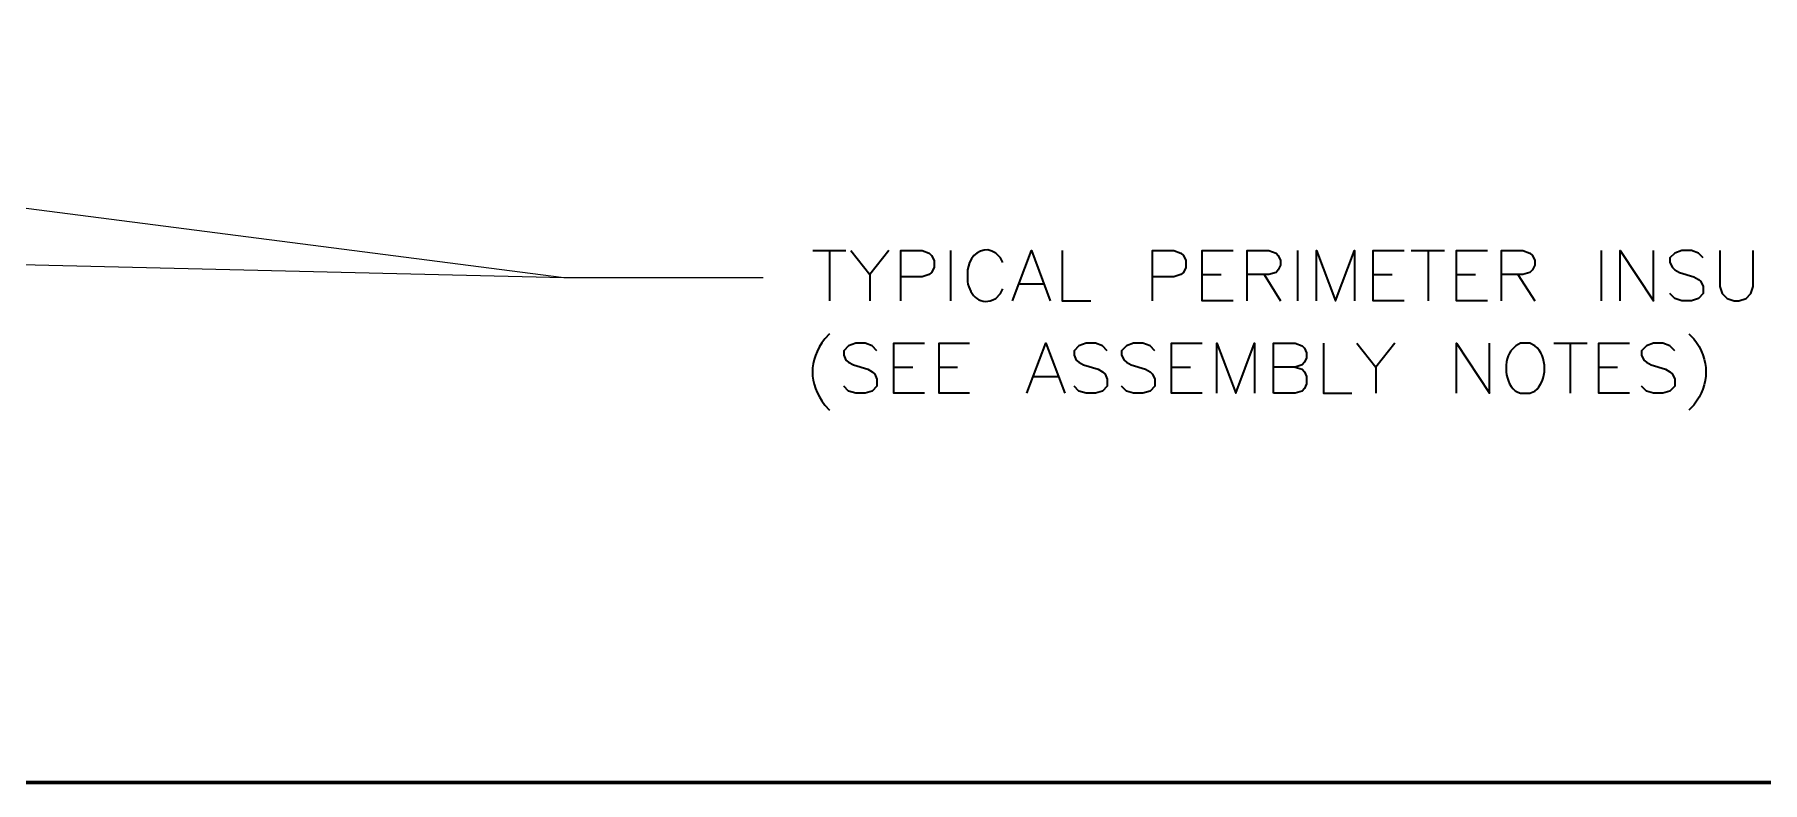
# Model space of a CAD drawing. Header units: inches. Extents: x 5 to 516, y -193 to 129.
# Drawn here: x 37.755 to 42.089, y -193.185 to -191.308 of the extents above; entities that cross this region are included whole.
import ezdxf

# ---------------------------------------------------------------- set-up
doc = ezdxf.new("R2010")
doc.units = ezdxf.units.IN
doc.header["$MEASUREMENT"] = 0
doc.layers.add('PDF7_Geometry', color=7, linetype='Continuous')

msp = doc.modelspace()

# ---------------------------------------------------------------- linework, layer by layer
at = {"layer": 'PDF7_Geometry', "lineweight": 15}
for points in [[(34.3546626, -191.3080068), (39.0824408, -191.9180068), (39.5824406, -191.9180068)], [(35.0668864, -191.8213402), (39.0824422, -191.9180069), (39.5735534, -191.9180069)]]:
    msp.add_lwpolyline(points, dxfattribs=at)
at = {"layer": 'PDF7_Geometry', "lineweight": 35}
for points in [[(39.7068856, -191.850229), (39.7902189, -191.850229)], [(39.7491084, -191.850229), (39.7491084, -191.9757846)], [(39.8024418, -191.850229), (39.8502196, -191.910229), (39.8502196, -191.9757846)], [(39.8979957, -191.850229), (39.8502179, -191.910229)], [(39.9279979, -191.9757846), (39.9279979, -191.850229), (39.9813312, -191.850229), (39.999109, -191.8568957), (40.0046646, -191.8624512), (40.0113312, -191.8746735), (40.0113312, -191.8924512), (40.0046646, -191.9046735), (39.999109, -191.910229), (39.9813312, -191.9157846), (39.9279979, -191.9157846)], [(40.0524418, -191.850229), (40.0524418, -191.9757846)], [(40.1835521, -191.8802289), (40.1779966, -191.8680067), (40.1657743, -191.8568956)], [(40.2079956, -191.9757846), (40.2557733, -191.850229), (40.30244, -191.9757846)], [(40.3324417, -191.850229), (40.3324417, -191.9757846), (40.404664, -191.9757846)], [(40.5591082, -191.9757846), (40.5591082, -191.850229), (40.6124416, -191.850229), (40.6302194, -191.8568957), (40.636886, -191.8624512), (40.6424416, -191.8746735), (40.6424416, -191.8924512), (40.636886, -191.9046735), (40.6302194, -191.910229), (40.6124416, -191.9157846), (40.5591082, -191.9157846)], [(40.7613299, -191.9757846), (40.6835522, -191.9757846), (40.6835522, -191.850229), (40.7613299, -191.850229)], [(40.7968854, -191.9757846), (40.7968854, -191.850229), (40.8513299, -191.850229), (40.8691076, -191.8568957), (40.8746632, -191.8624512), (40.8802187, -191.8746735), (40.8802187, -191.8868957), (40.8746632, -191.8980068), (40.8691076, -191.9046735), (40.8513299, -191.910229), (40.7968854, -191.910229)], [(40.9224415, -191.850229), (40.9224415, -191.9757846)], [(40.9702185, -191.9757846), (40.9702185, -191.850229), (41.0179963, -191.9757846), (41.065774, -191.850229), (41.065774, -191.9757846)], [(41.1902195, -191.9757846), (41.1124417, -191.9757846), (41.1124417, -191.850229), (41.1902195, -191.850229)], [(41.2079956, -191.850229), (41.291329, -191.850229)], [(41.2502184, -191.850229), (41.2502184, -191.9757846)], [(41.3991089, -191.9757846), (41.3213312, -191.9757846), (41.3213312, -191.850229), (41.3991089, -191.850229)], [(41.4346621, -191.9757846), (41.4346621, -191.850229), (41.4879955, -191.850229), (41.5057733, -191.8568957), (41.5124399, -191.8624512), (41.5179955, -191.8746735), (41.5179955, -191.8868957), (41.5124399, -191.8980068), (41.5057733, -191.9046735), (41.4879955, -191.910229), (41.4346621, -191.910229)], [(41.6846633, -191.850229), (41.6846633, -191.9757846)], [(41.7324414, -191.9757846), (41.7324414, -191.850229), (41.8157747, -191.9757846), (41.8157747, -191.850229)], [(41.9402186, -191.8680067), (41.9291075, -191.8568955), (41.9113298, -191.8502289), (41.8868853, -191.8502289), (41.8691075, -191.8568955), (41.8568853, -191.8680067), (41.8568853, -191.8802289), (41.863552, -191.8924511), (41.8691075, -191.8980067), (41.8813298, -191.9046733), (41.9168853, -191.9157844), (41.9291075, -191.9224511), (41.9346631, -191.9280067), (41.9402186, -191.9402289), (41.9402186, -191.9580067), (41.9291075, -191.9702289), (41.9113298, -191.9757844), (41.8868853, -191.9757844), (41.8691075, -191.9702289), (41.8568853, -191.9580067)], [(41.9824414, -191.850229), (41.9824414, -191.940229), (41.987997, -191.9580068), (42.0002192, -191.970229), (42.017997, -191.9757846), (42.0302192, -191.9757846), (42.047997, -191.970229), (42.0602192, -191.9580068), (42.0657748, -191.940229), (42.0657748, -191.850229)], [(40.1002188, -191.8802289), (40.0946632, -191.8980067), (40.0946632, -191.9280067)], [(40.6835522, -191.9102289), (40.7313299, -191.9102289)], [(40.8391082, -191.9102289), (40.8802193, -191.9757844)], [(41.1124417, -191.9102289), (41.1602195, -191.9102289)], [(41.3213312, -191.9102289), (41.3691089, -191.9102289)], [(41.475775, -191.9102289), (41.5179972, -191.9757844)], [(40.1657743, -191.9702289), (40.1779966, -191.9580067), (40.1835521, -191.9457845)], [(40.2257749, -191.9335624), (40.2846638, -191.9335624)], [(39.7491084, -192.0591179), (39.7368861, -192.0713401)], [(39.8679958, -192.1013401), (39.8557736, -192.0891179), (39.8379958, -192.0824512), (39.8146625, -192.0824512), (39.7968847, -192.0891179), (39.7846625, -192.1013401), (39.7846625, -192.1124512), (39.790218, -192.1246735), (39.7968847, -192.130229), (39.8091069, -192.1368957), (39.8446625, -192.1480068), (39.8557736, -192.1546735), (39.8624403, -192.160229), (39.8679958, -192.1724512), (39.8679958, -192.190229), (39.8557736, -192.2024512), (39.8379958, -192.2080068), (39.8146625, -192.2080068), (39.7968847, -192.2024512), (39.7846625, -192.190229)], [(39.9868852, -192.2080067), (39.9102186, -192.2080067), (39.9102186, -192.0824511), (39.9868852, -192.0824511)], [(40.1002185, -192.2080067), (40.0235518, -192.2080067), (40.0235518, -192.0824511), (40.1002185, -192.0824511)], [(40.2435519, -192.2080067), (40.2913297, -192.0824511), (40.3391075, -192.2080067)], [(40.445775, -192.1013401), (40.4335528, -192.0891179), (40.415775, -192.0824512), (40.3924417, -192.0824512), (40.3746639, -192.0891179), (40.3624416, -192.1013401), (40.3624416, -192.1124512), (40.3679972, -192.1246735), (40.3746639, -192.130229), (40.385775, -192.1368957), (40.4224417, -192.1480068), (40.4335528, -192.1546735), (40.4402194, -192.160229), (40.445775, -192.1724512), (40.445775, -192.190229), (40.4335528, -192.2024512), (40.415775, -192.2080068), (40.3924417, -192.2080068), (40.3746639, -192.2024512), (40.3624416, -192.190229)], [(40.5646624, -192.1013401), (40.5535513, -192.0891179), (40.5346624, -192.0824512), (40.5113291, -192.0824512), (40.4935513, -192.0891179), (40.4813291, -192.1013401), (40.4813291, -192.1124512), (40.4879958, -192.1246735), (40.4935513, -192.130229), (40.5057735, -192.1368957), (40.5413291, -192.1480068), (40.5535513, -192.1546735), (40.5591069, -192.160229), (40.5646624, -192.1724512), (40.5646624, -192.190229), (40.5535513, -192.2024512), (40.5346624, -192.2080068), (40.5113291, -192.2080068), (40.4935513, -192.2024512), (40.4813291, -192.190229)], [(40.6835519, -192.2080067), (40.6068852, -192.2080067), (40.6068852, -192.0824511), (40.6835519, -192.0824511)], [(40.7202185, -192.2080067), (40.7202185, -192.0824511), (40.7679962, -192.2080067), (40.8146629, -192.0824511), (40.8146629, -192.2080067)], [(40.8624417, -192.2080067), (40.8624417, -192.0824511), (40.9168861, -192.0824511), (40.9346639, -192.0891178), (40.9402195, -192.0946733), (40.945775, -192.1068956), (40.945775, -192.1191178), (40.9402195, -192.1302289), (40.9346639, -192.1368956), (40.9168861, -192.1424511), (40.8624417, -192.1424511)], [(40.9879978, -192.0824511), (40.9879978, -192.2080067), (41.0591089, -192.2080067)], [(41.0713311, -192.0824511), (41.1191089, -192.1424512), (41.1191089, -192.2080067)], [(41.1668851, -192.0824511), (41.1191073, -192.1424512)], [(41.3213312, -192.2080067), (41.3213312, -192.0824511), (41.4046645, -192.2080067), (41.4046645, -192.0824511)], [(41.5179969, -192.0891178), (41.5057747, -192.0824511), (41.4824414, -192.0824511), (41.4702192, -192.0891178), (41.4579969, -192.10134)], [(41.5657747, -192.0824511), (41.6491081, -192.0824511)], [(41.6068853, -192.0824511), (41.6068853, -192.2080067)], [(41.7557746, -192.2080067), (41.679108, -192.2080067), (41.679108, -192.0824511), (41.7557746, -192.0824511)], [(41.8691082, -192.1013401), (41.8568859, -192.0891179), (41.8391082, -192.0824512), (41.8157748, -192.0824512), (41.797997, -192.0891179), (41.7857748, -192.1013401), (41.7857748, -192.1124512), (41.7913304, -192.1246735), (41.797997, -192.130229), (41.8102193, -192.1368957), (41.8457748, -192.1480068), (41.8568859, -192.1546735), (41.8635526, -192.160229), (41.8691082, -192.1724512), (41.8691082, -192.190229), (41.8568859, -192.2024512), (41.8391082, -192.2080068), (41.8157748, -192.2080068), (41.797997, -192.2024512), (41.7857748, -192.190229)], [(41.9046634, -192.0591179), (41.9168856, -192.0713401)], [(39.9102186, -192.1424513), (39.9579964, -192.1424513)], [(40.0235518, -192.1424513), (40.0702185, -192.1424513)], [(40.2613313, -192.1657845), (40.3213313, -192.1657845)], [(40.6068852, -192.1424513), (40.654663, -192.1424513)], [(40.9168851, -192.1424513), (40.9346628, -192.1480068), (40.9402184, -192.1546735), (40.9457739, -192.1657846), (40.9457739, -192.1846735), (40.9402184, -192.1957846), (40.9346628, -192.2024513), (40.9168851, -192.2080068), (40.8624406, -192.2080068)], [(41.679108, -192.1424513), (41.7257746, -192.1424513)], [(41.4824414, -192.2080067), (41.5057747, -192.2080067), (41.5179969, -192.2024512)], [(39.7368861, -192.2380068), (39.7491084, -192.250229)], [(41.9168856, -192.2380068), (41.9046634, -192.250229)]]:
    msp.add_lwpolyline(points, dxfattribs=at)
at = {"layer": 'PDF7_Geometry', "lineweight": 60}
msp.add_lwpolyline([(14.9013258, -193.1846735), (59.9013294, -193.1846735)], dxfattribs=at)
at = {"layer": 'PDF7_Geometry', "lineweight": 35}
for points in [[(40.1657743, -191.8568956), (40.1404966, -191.8371363), (40.110478, -191.8542104), (40.1002188, -191.8802289)], [(40.0946632, -191.9280067), (40.1016632, -191.9633771), (40.1280891, -191.9915438), (40.1657743, -191.9702289)], [(39.7368861, -192.0713401), (39.6954417, -192.1283772), (39.6962565, -192.1807476), (39.7368861, -192.2380068)], [(41.5179969, -192.2024512), (41.5501451, -192.1789697), (41.5510525, -192.1124882), (41.5179969, -192.0891178)], [(41.9168856, -192.0713401), (41.9580153, -192.1224698), (41.9572004, -192.1867476), (41.9168856, -192.2380068)], [(41.4579969, -192.10134), (41.4365525, -192.1321549), (41.4431266, -192.1974141), (41.4824414, -192.2080067)]]:
    msp.add_open_spline(points, degree=3, dxfattribs=at)

doc.saveas('drawing.dxf')
